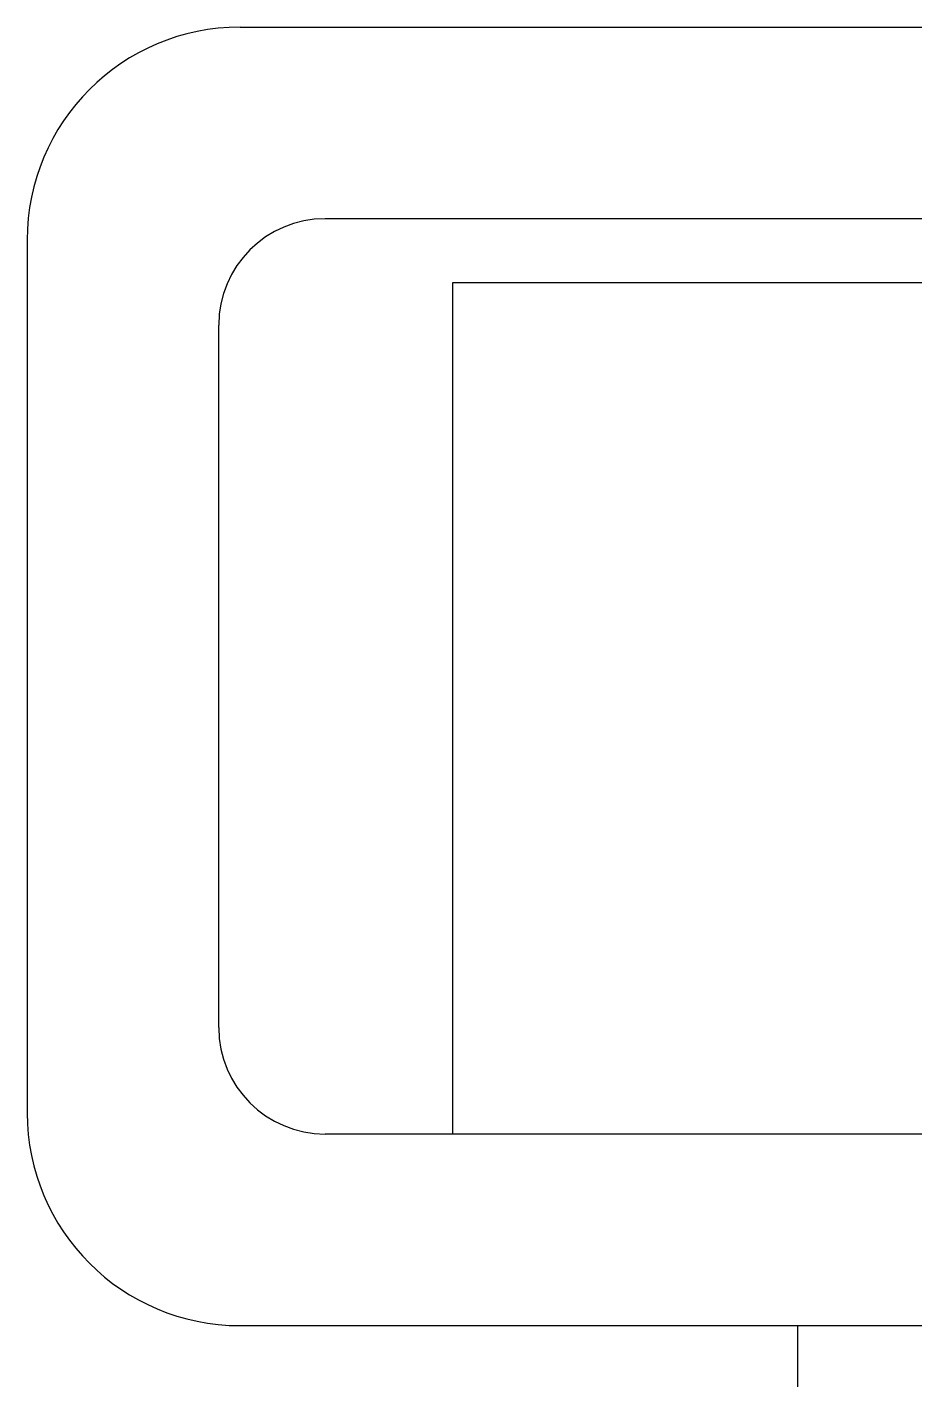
# Model space of a CAD drawing. Header units: millimetres. Extents: x 3804182 to 7463862, y 18008854 to 19247705.
# Drawn here: x 4759750.3 to 4759871.5, y 19096765.9 to 19096950.7 of the extents above; entities that cross this region are included whole.
import ezdxf

# ---------------------------------------------------------------- set-up
doc = ezdxf.new("R2010")
doc.units = ezdxf.units.MM
doc.header["$LTSCALE"] = 1000
doc.header["$MEASUREMENT"] = 0

# ---------------------------------------------------------------- blocks, each defined once
blk = doc.blocks.new('抗震大样2')
at = {"color": 5, "linetype": 'Continuous'}
for p, q in [((3784.16, -3083.37), (3933.71, -3083.37)), ((3966.94, -3120.76), (3800.77, -3120.76)), ((3742.62, -3124.91), (3742.62, -3295.23)), ((3825.7, -3299.38), (3825.7, -3133.22)), ((3825.7, -3133.22), (3966.94, -3133.22)), ((3780, -3278.61), (3780, -3141.53)), ((3966.94, -3299.38), (3800.77, -3299.38)), ((3784.16, -3336.77), (4241.11, -3336.77))]:
    blk.add_line(p, q, dxfattribs=at)
at = {"color": 3, "linetype": 'Continuous'}
blk.add_line((3893, -3734.07), (3893, -3336.77), dxfattribs=at)
at = {"color": 5, "linetype": 'Continuous'}
for centre, radius, start, end in [((3784.16, -3124.91), 41.54, 90, 180), ((3800.77, -3141.53), 20.77, 90, 180), ((3800.77, -3278.61), 20.77, 180, 270), ((3784.16, -3295.23), 41.54, 180, 270)]:
    blk.add_arc(centre, radius, start, end, dxfattribs=at)

msp = doc.modelspace()

# ---------------------------------------------------------------- block references
at = {"xscale": 0.7, "yscale": 0.7, "zscale": 0.7}
msp.add_blockref('抗震大样2', (4757130.45, 19099109.07), dxfattribs=at)

doc.saveas('drawing.dxf')
